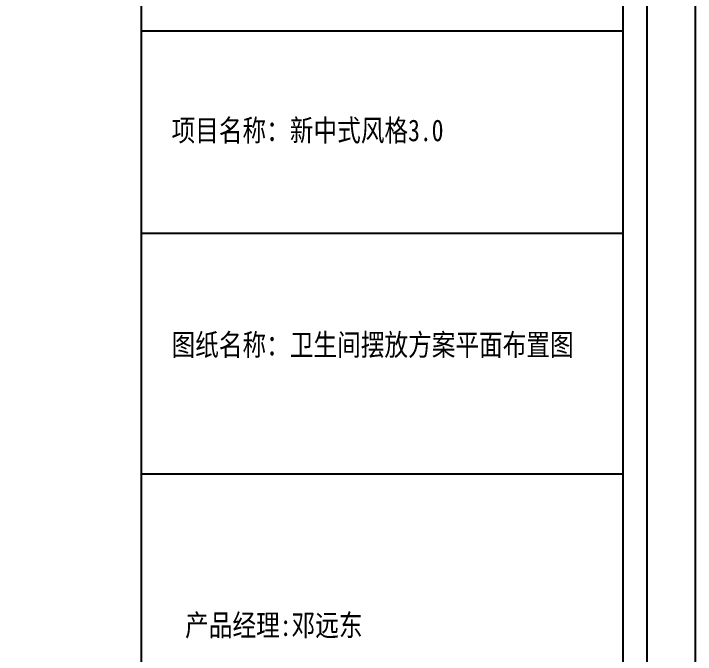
# Model space of a CAD drawing. Extents: x 23971 to 232415, y -48119 to 67869.
# Drawn here: x 189381 to 190820, y 12005 to 13357 of the extents above; entities that cross this region are included whole.
import ezdxf

# ---------------------------------------------------------------- set-up
doc = ezdxf.new("R2010")
doc.units = 0
doc.header["$LTSCALE"] = 1000
doc.header["$MEASUREMENT"] = 0
doc.styles.add('WJ', font='', dxfattribs={"width": 0.8, "height": 135})
doc.styles.get('WJ').set_extended_font_data('FangSong_GB2312')

# ---------------------------------------------------------------- blocks, each defined once
blk = doc.blocks.new('25kuang')
at = {"color": 251}
blk.add_line((-180171.9, 28537.2), (-180171.9, 33583.9), dxfattribs=at)
for p, q in [((-181239.2, 28588), (-181239.2, 33533)), ((-180222.7, 28588), (-180222.7, 33533)), ((-181239.2, 32297.3), (-180222.7, 32297.3)), ((-181239.2, 31871), (-180222.7, 31871)), ((-181239.2, 31362.8), (-180222.7, 31362.8))]:
    blk.add_line(p, q)
blk.add_lwpolyline([(-187495.2, 28435.5), (-180070.2, 28435.5), (-180070.2, 33685.5), (-187495.2, 33685.5)], close=True)
at = {"char_height": 45.744, "attachment_point": 1, "style": 'WJ'}
for s, insert, width in [('{\\fSimSun|b0|i0|c134|p2;项目名称：新中式风格}3.0', (-181175.6, 32110.5), 653.588), ('{\\fSimSun|b0|i0|c134|p2;图纸名称：卫生间摆放方案平面布置图}', (-181175.6, 31658.2), 888.076), ('{\\fSimSun|b0|i0|c134|p2;产品经理:邓远东}', (-181146.9, 31066.7), 556.486)]:
    blk.add_mtext(s, dxfattribs=dict(at, insert=insert, width=width))

msp = doc.modelspace()

# ---------------------------------------------------------------- block references
at = {"color": 146}
msp.add_blockref('25kuang', (370889.7, -18977), dxfattribs=at)

doc.saveas('drawing.dxf')
